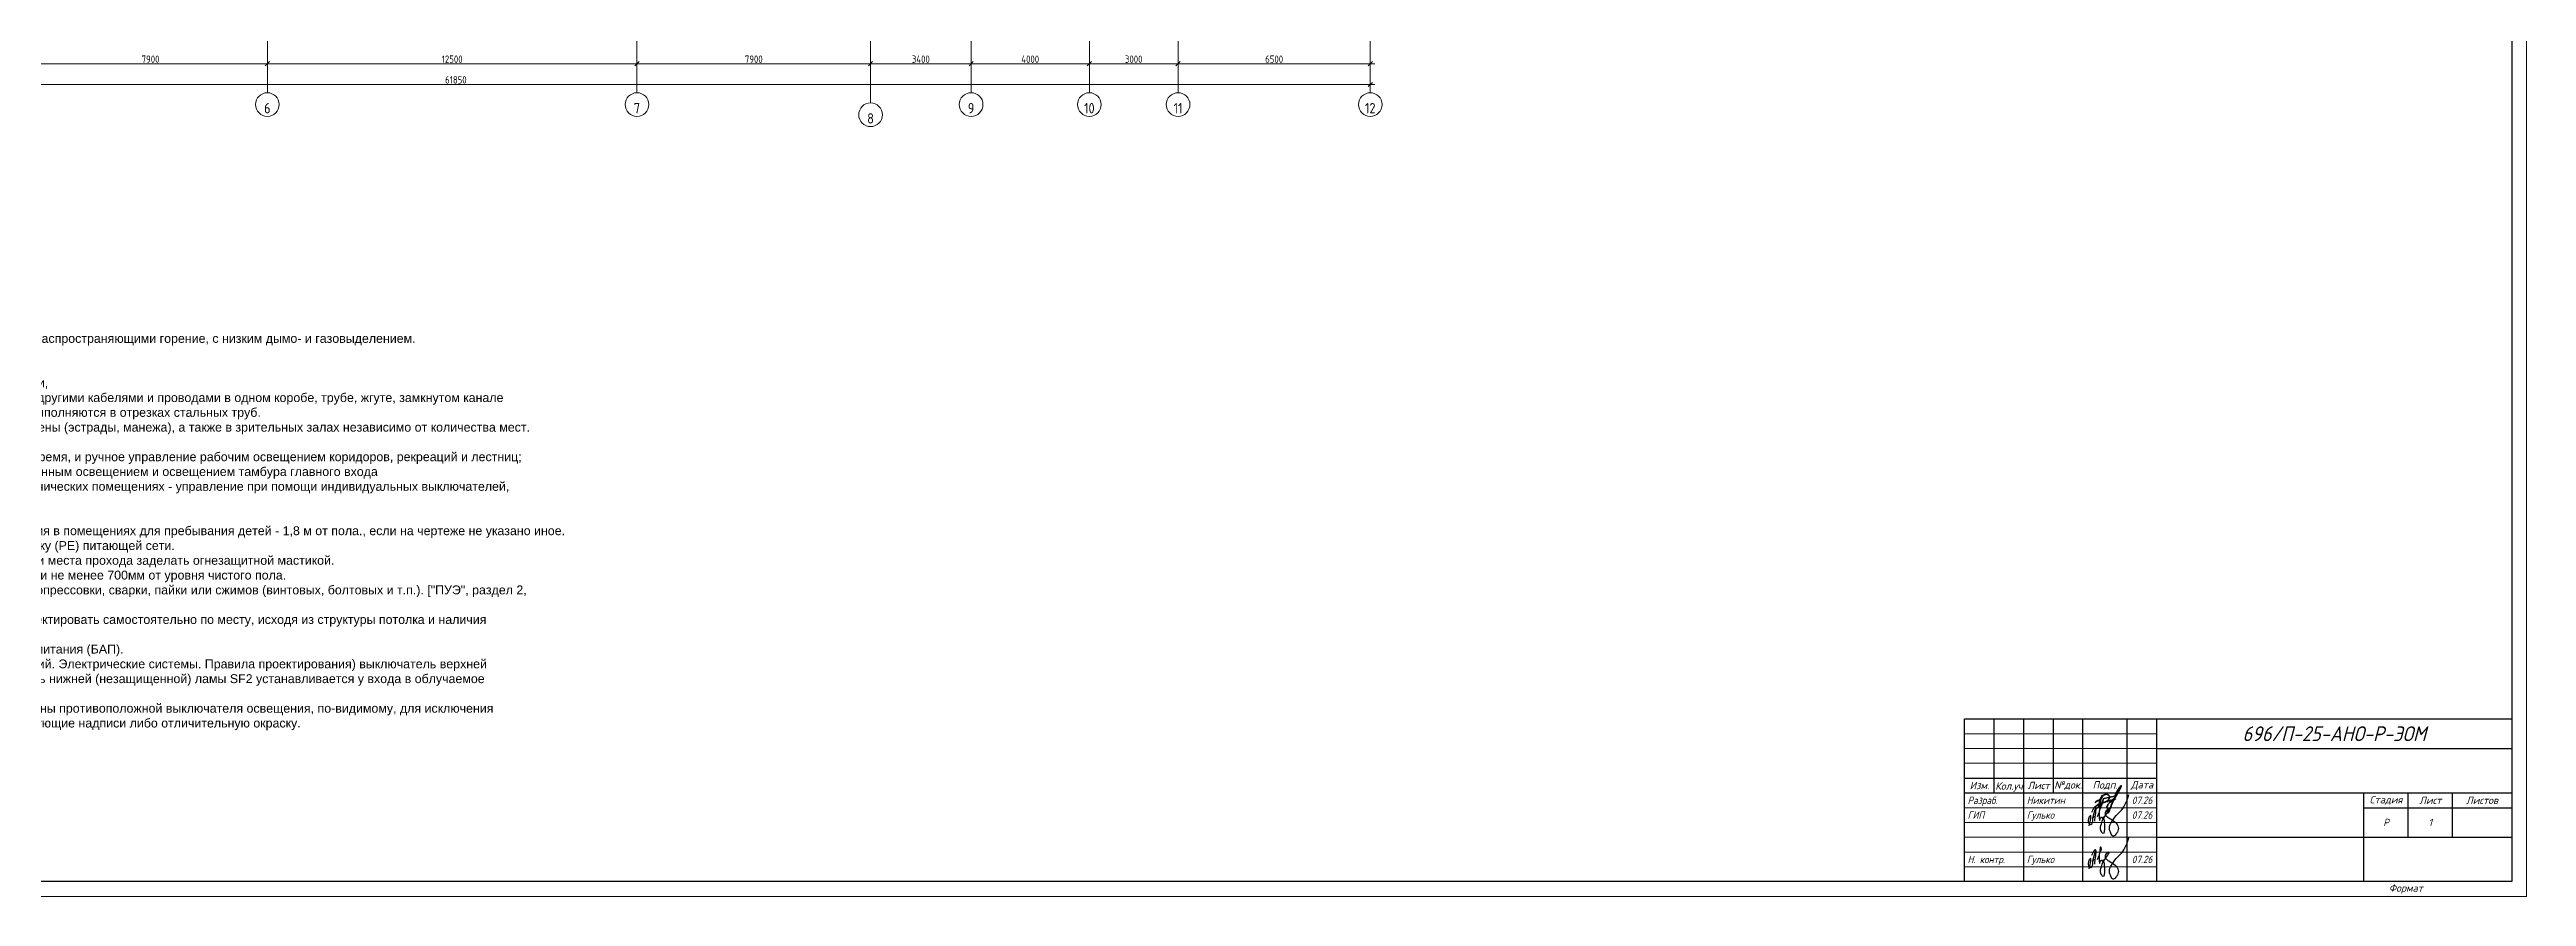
# Model space of a CAD drawing. Header units: millimetres. Extents: x -32 to 417638015, y -35 to 175284279.
# Drawn here: x 55181 to 138950, y 20248 to 48876 of the extents above; entities that cross this region are included whole.
import ezdxf
from ezdxf.enums import TextEntityAlignment as Align

# ---------------------------------------------------------------- set-up
doc = ezdxf.new("R2010")
doc.units = ezdxf.units.MM
doc.linetypes.add('ADSK_Линия сетки', pattern=[25, 20, -2.5, 0, -2.5])
doc.layers.add('RAMKA', color=7, linetype='Continuous')
for name, color, linetype, lineweight in [('Оси', 253, 'Continuous', 9), ('ПП_Оформление_подписи_ГИП_Гулько', 5, 'Continuous', 30), ('ПП_Оформление_подписи_Разраб_ЭОМ_Никитин', 5, 'Continuous', 30), ('Размеры', 7, 'Continuous', 9), ('ШТРИХОВКА', 252, 'Continuous', 15), ('Электрика_специфик', 7, 'Continuous', 30)]:
    doc.layers.add(name, color=color, linetype=linetype, lineweight=lineweight)
doc.layers.add('Подписи', color=7, linetype='Continuous', lineweight=9, true_color=0x312af4)
doc.styles.add('GOST Common', font='GOST_Common.ttf', dxfattribs={"width": 0.9, "height": 350})
doc.styles.add('GOST Common_1', font='GOST_Common.ttf', dxfattribs={"width": 0.9, "height": 250})
doc.styles.add('RAMKA', font='isocpeur.ttf', dxfattribs={"oblique": 15, "height": 5})
doc.styles.get("Standard").update_dxf_attribs({"font": 'arial.ttf'})
doc.dimstyles.new('ADSK_Основной_2_5_мм', dxfattribs={"dimscale": 304.8, "dimtxt": 251.428749, "dimasz": 0.463911, "dimexe": 0.492126, "dimexo": 0.492126, "dimgap": 0.098425, "dimtad": 1, "dimrnd": 0.01, "dimdsep": 46, "dimtxsty": 'GOST Common_1', "dimblk1": 'OBLIQUE', "dimblk2": 'OBLIQUE', "dimsah": 1, "dimcen": 0.09, "dimdle": 0.492126, "dimazin": 2, "dimtfac": 1, "dimtdec": 4, "dimtix": 1, "dimtmove": 0, "dimatfit": 3, "dimfxl": 1, "dimtvp": 1, "dimtolj": 1, "dimtzin": 0, "dimlwd": 20, "dimlwe": 20, "dimarcsym": 2})

# ---------------------------------------------------------------- blocks, each defined once
blk = doc.blocks.new('_Oblique')
at = {"color": 0, "linetype": 'ByBlock', "lineweight": -2}
blk.add_line((-0.5, -0.5), (0.5, 0.5), dxfattribs=at)
blk = doc.blocks.new('*D294')
at = {"layer": 'Defpoints', "color": 0, "transparency": 16777216}
for p in [(10706, -2977), (18606, -2977), (18606, -3077)]:
    blk.add_point(p, dxfattribs=at)
at = {"layer": 'Размеры', "color": 0, "lineweight": 20, "transparency": 16777216}
for p, q in [((10556, -3077), (18756, -3077)), ((10706, -3127), (10706, -3227)), ((18606, -3127), (18606, -3227))]:
    blk.add_line(p, q, dxfattribs=at)
at = {"layer": 'Размеры', "color": 0, "lineweight": 20, "transparency": 16777216, "xscale": 141.4, "yscale": 141.4, "zscale": 141.4, "rotation": 180}
blk.add_blockref('_Oblique', (10706, -3077), dxfattribs=at)
at = {"layer": 'Размеры', "color": 0, "lineweight": 20, "transparency": 16777216, "xscale": 141.4, "yscale": 141.4, "zscale": 141.4}
blk.add_blockref('_Oblique', (18606, -3077), dxfattribs=at)
at = {"layer": 'Размеры', "color": 0, "lineweight": 20, "transparency": 16777216, "insert": (14656, -2922), "char_height": 250, "width": 756.84, "attachment_point": 5, "style": 'GOST Common_1'}
blk.add_mtext('\\A1;7900', dxfattribs=at)
blk = doc.blocks.new('*D295')
at = {"layer": 'Defpoints', "color": 0, "transparency": 16777216}
for p in [(18606, -2977), (31106, -2977), (31106, -3077)]:
    blk.add_point(p, dxfattribs=at)
at = {"layer": 'Размеры', "color": 0, "lineweight": 20, "transparency": 16777216}
for p, q in [((18456, -3077), (31256, -3077)), ((18606, -3127), (18606, -3227)), ((31106, -3127), (31106, -3227))]:
    blk.add_line(p, q, dxfattribs=at)
at = {"layer": 'Размеры', "color": 0, "lineweight": 20, "transparency": 16777216, "xscale": 141.4, "yscale": 141.4, "zscale": 141.4, "rotation": 180}
blk.add_blockref('_Oblique', (18606, -3077), dxfattribs=at)
at = {"layer": 'Размеры', "color": 0, "lineweight": 20, "transparency": 16777216, "xscale": 141.4, "yscale": 141.4, "zscale": 141.4}
blk.add_blockref('_Oblique', (31106, -3077), dxfattribs=at)
at = {"layer": 'Размеры', "color": 0, "lineweight": 20, "transparency": 16777216, "insert": (24856, -2922), "char_height": 250, "width": 889.8, "attachment_point": 5, "style": 'GOST Common_1'}
blk.add_mtext('\\A1;12500', dxfattribs=at)
blk = doc.blocks.new('*D296')
at = {"layer": 'Defpoints', "color": 0, "transparency": 16777216}
for p in [(31106, -2977), (39006, -2977), (39006, -3077)]:
    blk.add_point(p, dxfattribs=at)
at = {"layer": 'Размеры', "color": 0, "lineweight": 20, "transparency": 16777216}
for p, q in [((30956, -3077), (39156, -3077)), ((31106, -3127), (31106, -3227)), ((39006, -3127), (39006, -3227))]:
    blk.add_line(p, q, dxfattribs=at)
at = {"layer": 'Размеры', "color": 0, "lineweight": 20, "transparency": 16777216, "xscale": 141.4, "yscale": 141.4, "zscale": 141.4, "rotation": 180}
blk.add_blockref('_Oblique', (31106, -3077), dxfattribs=at)
at = {"layer": 'Размеры', "color": 0, "lineweight": 20, "transparency": 16777216, "xscale": 141.4, "yscale": 141.4, "zscale": 141.4}
blk.add_blockref('_Oblique', (39006, -3077), dxfattribs=at)
at = {"layer": 'Размеры', "color": 0, "lineweight": 20, "transparency": 16777216, "insert": (35056, -2922), "char_height": 250, "width": 756.84, "attachment_point": 5, "style": 'GOST Common_1'}
blk.add_mtext('\\A1;7900', dxfattribs=at)
blk = doc.blocks.new('*D297')
at = {"layer": 'Defpoints', "color": 0, "transparency": 16777216}
for p in [(39006, -2977), (42406, -2977), (42406, -3077)]:
    blk.add_point(p, dxfattribs=at)
at = {"layer": 'Размеры', "color": 0, "lineweight": 20, "transparency": 16777216}
for p, q in [((38856, -3077), (42556, -3077)), ((39006, -3127), (39006, -3227)), ((42406, -3127), (42406, -3227))]:
    blk.add_line(p, q, dxfattribs=at)
at = {"layer": 'Размеры', "color": 0, "lineweight": 20, "transparency": 16777216, "xscale": 141.4, "yscale": 141.4, "zscale": 141.4, "rotation": 180}
blk.add_blockref('_Oblique', (39006, -3077), dxfattribs=at)
at = {"layer": 'Размеры', "color": 0, "lineweight": 20, "transparency": 16777216, "xscale": 141.4, "yscale": 141.4, "zscale": 141.4}
blk.add_blockref('_Oblique', (42406, -3077), dxfattribs=at)
at = {"layer": 'Размеры', "color": 0, "lineweight": 20, "transparency": 16777216, "insert": (40706, -2922), "char_height": 250, "width": 782.41, "attachment_point": 5, "style": 'GOST Common_1'}
blk.add_mtext('\\A1;3400', dxfattribs=at)
blk = doc.blocks.new('*D298')
at = {"layer": 'Defpoints', "color": 0, "transparency": 16777216}
for p in [(42406, -2977), (46406, -2977), (46406, -3077)]:
    blk.add_point(p, dxfattribs=at)
at = {"layer": 'Размеры', "color": 0, "lineweight": 20, "transparency": 16777216}
for p, q in [((42256, -3077), (46556, -3077)), ((42406, -3127), (42406, -3227)), ((46406, -3127), (46406, -3227))]:
    blk.add_line(p, q, dxfattribs=at)
at = {"layer": 'Размеры', "color": 0, "lineweight": 20, "transparency": 16777216, "xscale": 141.4, "yscale": 141.4, "zscale": 141.4, "rotation": 180}
blk.add_blockref('_Oblique', (42406, -3077), dxfattribs=at)
at = {"layer": 'Размеры', "color": 0, "lineweight": 20, "transparency": 16777216, "xscale": 141.4, "yscale": 141.4, "zscale": 141.4}
blk.add_blockref('_Oblique', (46406, -3077), dxfattribs=at)
at = {"layer": 'Размеры', "color": 0, "lineweight": 20, "transparency": 16777216, "insert": (44406, -2922), "char_height": 250, "width": 782.41, "attachment_point": 5, "style": 'GOST Common_1'}
blk.add_mtext('\\A1;4000', dxfattribs=at)
blk = doc.blocks.new('*D299')
at = {"layer": 'Defpoints', "color": 0, "transparency": 16777216}
for p in [(46406, -2977), (49406, -2977), (49406, -3077)]:
    blk.add_point(p, dxfattribs=at)
at = {"layer": 'Размеры', "color": 0, "lineweight": 20, "transparency": 16777216}
for p, q in [((46256, -3077), (49556, -3077)), ((46406, -3127), (46406, -3227)), ((49406, -3127), (49406, -3227))]:
    blk.add_line(p, q, dxfattribs=at)
at = {"layer": 'Размеры', "color": 0, "lineweight": 20, "transparency": 16777216, "xscale": 141.4, "yscale": 141.4, "zscale": 141.4, "rotation": 180}
blk.add_blockref('_Oblique', (46406, -3077), dxfattribs=at)
at = {"layer": 'Размеры', "color": 0, "lineweight": 20, "transparency": 16777216, "xscale": 141.4, "yscale": 141.4, "zscale": 141.4}
blk.add_blockref('_Oblique', (49406, -3077), dxfattribs=at)
at = {"layer": 'Размеры', "color": 0, "lineweight": 20, "transparency": 16777216, "insert": (47906, -2922), "char_height": 250, "width": 756.84, "attachment_point": 5, "style": 'GOST Common_1'}
blk.add_mtext('\\A1;3000', dxfattribs=at)
blk = doc.blocks.new('*D300')
at = {"layer": 'Defpoints', "color": 0, "transparency": 16777216}
for p in [(49406, -2977), (55906, -2977), (55906, -3077)]:
    blk.add_point(p, dxfattribs=at)
at = {"layer": 'Размеры', "color": 0, "lineweight": 20, "transparency": 16777216}
for p, q in [((49256, -3077), (56056, -3077)), ((49406, -3127), (49406, -3227)), ((55906, -3127), (55906, -3227))]:
    blk.add_line(p, q, dxfattribs=at)
at = {"layer": 'Размеры', "color": 0, "lineweight": 20, "transparency": 16777216, "xscale": 141.4, "yscale": 141.4, "zscale": 141.4, "rotation": 180}
blk.add_blockref('_Oblique', (49406, -3077), dxfattribs=at)
at = {"layer": 'Размеры', "color": 0, "lineweight": 20, "transparency": 16777216, "xscale": 141.4, "yscale": 141.4, "zscale": 141.4}
blk.add_blockref('_Oblique', (55906, -3077), dxfattribs=at)
at = {"layer": 'Размеры', "color": 0, "lineweight": 20, "transparency": 16777216, "insert": (52656, -2922), "char_height": 250, "width": 756.84, "attachment_point": 5, "style": 'GOST Common_1'}
blk.add_mtext('\\A1;6500', dxfattribs=at)
blk = doc.blocks.new('*D301')
at = {"layer": 'Defpoints', "color": 0, "transparency": 16777216}
for p in [(-5944, -3677), (55906, -3677), (55906, -3777)]:
    blk.add_point(p, dxfattribs=at)
at = {"layer": 'Размеры', "color": 0, "lineweight": 20, "transparency": 16777216}
for p, q in [((-6094, -3777), (56056, -3777)), ((-5944, -3827), (-5944, -3927)), ((55906, -3827), (55906, -3927))]:
    blk.add_line(p, q, dxfattribs=at)
at = {"layer": 'Размеры', "color": 0, "lineweight": 20, "transparency": 16777216, "xscale": 141.4, "yscale": 141.4, "zscale": 141.4, "rotation": 180}
blk.add_blockref('_Oblique', (-5944, -3777), dxfattribs=at)
at = {"layer": 'Размеры', "color": 0, "lineweight": 20, "transparency": 16777216, "xscale": 141.4, "yscale": 141.4, "zscale": 141.4}
blk.add_blockref('_Oblique', (55906, -3777), dxfattribs=at)
at = {"layer": 'Размеры', "color": 0, "lineweight": 20, "transparency": 16777216, "insert": (24981, -3622), "char_height": 250, "width": 889.8, "attachment_point": 5, "style": 'GOST Common_1'}
blk.add_mtext('\\A1;61850', dxfattribs=at)
blk = doc.blocks.new('A$Cb06f03d6')
at = {"layer": 'ПП_Оформление_подписи_ГИП_Гулько'}
blk.add_line((-125812, 86151), (-99010, 105567), dxfattribs=at)
for points in [[(48334, 37486), (96196, 107493), (144753, 156012), (214812, 300877)], [(-153665, 12505), (-142841, 105790), (-159754, 76722), (-152989, 32784), (-137429, 26024), (-117811, 71315), (-98869, 164600), (-92504, 179742), (-92297, 176756)], [(-128360, 138738), (-93552, 187518), (-92504, 179742), (-97797, 114560), (-104164, 55600)], [(-75533, 97324), (-42210, 189000), (-42210, 208026), (-48269, 212783), (-52164, 202837), (-57357, 65757), (-56924, 62730), (-40479, 94297), (-32257, 83054), (-17543, 96459), (-18408, 94730), (-18706, 73957), (-12202, 5501), (-23909, -59489), (-44288, -31326), (-39549, 31070), (-17839, 86088), (28122, 165376), (-2229, 141546), (2107, 106452), (39396, 79590), (85790, 47095), (115708, 735), (107904, -44757), (87958, -72486), (68013, -84185), (56306, -72920)], [(56306, -72920), (39460, -35096), (34790, 9574), (48334, 37486)]]:
    blk.add_spline(points, degree=3, dxfattribs=at)
blk = doc.blocks.new('Никитин И.В. подпись')
at = {"color": 5, "lineweight": 35}
for points in [[(-61141, -9119), (-56920, -4180), (-51478, 315), (-48257, 3367), (-47749, 4833), (-47749, 2430), (-47421, 1774), (-46569, 1403), (-45257, 1403), (-44361, 1818), (-40252, 5103), (-35357, 8946), (-30113, 14561), (-27569, 17068), (-25591, 20069), (-22835, 23741), (-21480, 28085), (-21480, 30147), (-22085, 30681), (-22903, 30681), (-23259, 30681), (-24184, 29614), (-24682, 28619), (-26710, 25099), (-28240, 21473), (-30339, 16283), (-33957, 4766), (-36631, -4274), (-38624, -14132), (-40786, -23569), (-44096, -30947), (-47059, -34122), (-49096, -35520), (-51630, -36412), (-54343, -36412), (-56664, -35591), (-58342, -34485), (-59056, -32345), (-58627, -29384), (-57235, -27351), (-53201, -23427), (-49774, -20822), (-44738, -17276), (-40454, -15564), (-37848, -14280), (-31137, -12104), (-25293, -10424), (-13570, -7108), (-5634, -3792), (1195, 873), (6533, 4946), (12124, 11398), (15268, 17253), (16169, 22480), (15268, 27238), (13103, 30122), (9749, 32825), (5774, 35220), (2203, 36625), (-4037, 36625), (-7969, 35904), (-13812, 33165), (-18538, 29849), (-21618, 25620), (-26152, 18460), (-28224, 13858), (-30608, 6833), (-31764, 2065), (-32434, -877), (-32817, -2860), (-33290, -5472), (-33874, -9228), (-35328, -17258), (-39288, -34300), (-34394, -13004)], [(-28077, -24913), (-17323, 8593)], [(-20379, 13407), (42726, 27296)], [(0, 0), (602, -1724), (2007, -2407), (3934, -2407), (6143, -802), (8311, 442), (9997, 1445), (11403, 2529), (12527, 3050), (13611, 2408), (15217, 2408), (17425, 3331), (19794, 4575), (21240, 5378), (22324, 5378), (23207, 3893), (23207, 3291), (28419, 5040), (34273, 8632), (43207, 17047), (50303, 27442), (55952, 36883), (62532, 48513), (67769, 59084), (72802, 69346), (75472, 74169), (78039, 81045), (79261, 83531), (75163, 79486), (71013, 74068), (65109, 66390), (62179, 61575), (59008, 56240), (56180, 50874), (51628, 41792), (48349, 33799), (44744, 25479), (41658, 16928), (38577, 9394), (35036, 222), (29326, -12715), (25523, -22346), (22704, -29814), (19481, -38250), (16561, -44005), (15820, -46019), (12174, -57338), (9438, -62595), (8070, -62595), (6749, -61249), (5999, -57223), (5999, -43279), (5999, -38153), (2629, -32924), (1836, -31590), (3630, -26797), (4762, -24498), (7660, -18166), (10828, -13721), (13524, -9949), (15882, -7592), (19252, -5100), (27677, -49), (35068, 4388), (40499, 7484), (49708, 13124)], [(-12124, -2986), (-13038, -5766), (-12685, -6817), (-12402, -6759)]]:
    blk.add_spline(points, degree=3, dxfattribs=at)
blk = doc.blocks.new('*U1106')
at = {"lineweight": 30, "transparency": 33554687}
for p, q in [((999, 5), (999, 60)), ((999, 60), (1184, 60)), ((1009, 35), (1009, 60)), ((1019, 5), (1019, 60)), ((1029, 35), (1029, 60)), ((1039, 5), (1039, 60)), ((1054, 5), (1054, 60)), ((1064, 5), (1064, 60)), ((1064, 50), (1184, 50)), ((999, 40), (1064, 40)), ((999, 35), (1064, 35)), ((1064, 35), (1184, 35)), ((1134, 20), (1134, 35)), ((1149, 20), (1149, 35)), ((1164, 20), (1164, 35)), ((1134, 30), (1184, 30)), ((1064, 20), (1184, 20)), ((1134, 5), (1134, 20))]:
    blk.add_line(p, q, dxfattribs=at)
at = {"lineweight": 20, "transparency": 33554687}
for p, q in [((999, 55), (1064, 55)), ((999, 50), (1064, 50)), ((999, 45), (1064, 45)), ((999, 30), (1064, 30)), ((999, 25), (1064, 25)), ((999, 20), (1064, 20)), ((999, 15), (1064, 15)), ((999, 10), (1064, 10))]:
    blk.add_line(p, q, dxfattribs=at)
at = {"lineweight": 5, "transparency": 33554687}
blk.add_lwpolyline([(0, 0), (0, 841), (1189, 841), (1189, 0)], close=True, dxfattribs=at)
at = {"lineweight": 30, "transparency": 33554687}
blk.add_lwpolyline([(20, 5), (20, 836), (1184, 836), (1184, 5)], close=True, dxfattribs=at)
at = {"layer": 'Подписи', "transparency": 33554687, "xscale": 3.662109375000001e-05, "yscale": 3.662109375000001e-05, "zscale": 3.662109375000001e-05}
blk.add_blockref('A$Cb06f03d6', (1046.71, 23.41), dxfattribs=at)
at = {"layer": 'ПП_Оформление_подписи_ГИП_Гулько', "transparency": 33554687, "xscale": 3.662109375000001e-05, "yscale": 3.662109375000001e-05, "zscale": 3.662109375000001e-05}
blk.add_blockref('A$Cb06f03d6', (1046.71, 8.87), dxfattribs=at)
at = {"layer": 'ПП_Оформление_подписи_Разраб_ЭОМ_Никитин', "transparency": 33554687, "xscale": 6.346291230164351e-05, "yscale": 6.346291230164351e-05, "zscale": 6.346291230164351e-05}
blk.add_blockref('Никитин И.В. подпись', (1046.98, 32.19), dxfattribs=at)
at = {"transparency": 33554687, "char_height": 2.5, "style": 'RAMKA'}
for s, insert, width, attachment_point in [('Изм.', (1004, 37.5), 10, 5), ('Кол.уч', (1014, 37), 10, 5), ('Лист', (1024, 37.5), 10, 5), ('№док.', (1034, 37.5), 10, 5), ('Подп.', (1046.5, 37.5), 15, 5), ('Дата', (1059, 37.5), 10, 5), ('Стадия', (1141.5, 32.5), 15, 5), ('Лист', (1156.5, 32.5), 15, 5), ('Листов', (1174, 32.5), 20, 5), ('Формат  ', (1154, 2.5), 95, 6)]:
    blk.add_mtext(s, dxfattribs=dict(at, insert=insert, width=width, attachment_point=attachment_point))
at = {"transparency": 33554687, "style": 'RAMKA', "oblique": 15, "width": 0.9}
for tag, height, p in [('СТРАНИЦА', 0.00025, (1184, 836)), ('ДАТА1', 2.5, (1059, 32.5)), ('ДАТА2', 2.5, (1059, 27.5)), ('СТАДИЯ', 2.5, (1141.5, 25)), ('ЛИСТ', 2.5, (1156.5, 25)), ('ЛИСТОВ', 2.5, (1174, 25)), ('ДАТА4', 2.5, (1059, 17.5)), ('ДАТА3', 2.5, (1059, 22.5)), ('ДАТА5', 2.5, (1059, 12.5)), ('ДАТА6', 2.5, (1059, 7.5))]:
    blk.add_attdef(tag, text='', height=height, dxfattribs=at).set_placement(p, align=Align.MIDDLE_CENTER)
at = {"transparency": 33554687, "style": 'RAMKA', "oblique": 15, "width": 0.9, "flags": 8}
blk.add_attdef('ШИФР', text='', height=5, dxfattribs=at).set_placement((1124, 55), align=Align.MIDDLE_CENTER)
at = {"transparency": 33554687, "style": 'RAMKA', "oblique": 15, "width": 0.9}
for tag, p in [('ДОЛЖНОСТЬ1', (1000, 32.5)), ('ФИО1', (1020, 32.5)), ('ДОЛЖНОСТЬ2', (1000, 27.5)), ('ФИО2', (1020, 27.5)), ('ДОЛЖНОСТЬ3', (1000, 22.5)), ('ДОЛЖНОСТЬ4', (1000, 17.5)), ('ФИО3', (1020, 22.5)), ('ФИО4', (1020, 17.5)), ('ДОЛЖНОСТЬ5', (1000, 12.5)), ('ДОЛЖНОСТЬ6', (1000, 7.5)), ('ФИО5', (1020, 12.5)), ('ФИО6', (1020, 7.5))]:
    blk.add_attdef(tag, text='', height=2.5, dxfattribs=at).set_placement(p, align=Align.MIDDLE_LEFT)
at = {"lineweight": 9, "transparency": 33554687, "oblique": 15, "width": 0.9, "flags": 26}
blk.add_attdef('ОБЪЕКТ', text='', height=2.5, dxfattribs=at).set_placement((1124, 42.5), align=Align.MIDDLE_CENTER)
at = {"lineweight": 5, "transparency": 33554687, "oblique": 15, "width": 0.9}
for tag, flags, p in [('КОМПАНИЯ', 150, (1159, 12.5)), ('НАИМЕНОВАНИЕ', 128, (1099, 12.5)), ('КОМПЛЕКТ', 170, (1099, 27.5))]:
    blk.add_attdef(tag, text='', height=2.5, dxfattribs=dict(at, flags=flags)).set_placement(p, align=Align.MIDDLE_CENTER)
at = {"transparency": 33554687, "style": 'RAMKA', "oblique": 15, "width": 0.9, "flags": 8}
blk.add_attdef('ФОРМАТЛИСТА', text='', height=2.5, dxfattribs=at).set_placement((1155, 2.5), align=Align.MIDDLE_LEFT)
blk = doc.blocks.new('План подвала')
at = {"layer": 'Оси', "color": 8, "linetype": 'ADSK_Линия сетки'}
for p, q in [((18606.461, -4056.756), (18606.461, 44517.739)), ((31106.461, -4056.756), (31106.461, 44517.739)), ((46406.461, -4056.756), (46406.461, 44517.739)), ((49406.461, -4056.756), (49406.461, 44517.739)), ((55906.461, -4056.756), (55906.461, 44517.739)), ((39006.461, -4400.942), (39006.461, 22719.908)), ((42406.461, -4056.756), (42406.461, 22061.059))]:
    blk.add_line(p, q, dxfattribs=at)
at = {"layer": 'Оси', "color": 8, "lineweight": 20}
for centre, start, end in [((18606.461, -4456.756), 360, 180), ((31106.461, -4456.756), 360, 180), ((42406.461, -4456.756), 360, 180), ((46406.461, -4456.756), 360, 180), ((49406.461, -4456.756), 360, 180), ((55906.461, -4456.756), 360, 180), ((18606.461, -4456.756), 180, 360), ((31106.461, -4456.756), 180, 360), ((39006.461, -4800.942), 360, 180), ((39006.461, -4800.942), 180, 360), ((42406.461, -4456.756), 180, 360), ((46406.461, -4456.756), 180, 360), ((49406.461, -4456.756), 180, 360), ((55906.461, -4456.756), 180, 360)]:
    blk.add_arc(centre, 400, start, end, dxfattribs=at)
at = {"layer": 'Оси', "color": 8, "char_height": 350, "attachment_point": 5, "line_spacing_factor": 1.022766, "style": 'GOST Common'}
for s, insert, width in [('\\pxqc,t0.25714,0.51429,0.77143,1.02857,1.28571,1.54286,1.8,2.05714,2.31429,2.57143,2.82857,3.08571,3.34286,3.6,3.85714,4.11429,4.37143,4.62857,4.88571,5.14286,5.4,5.65714,5.91429,6.17143,6.42857,6.68571,6.94286,7.2,7.45714,7.71429,7.97143,8.22857;{6}', (18605.63, -4579.661), 232.2), ('\\pxqc,t0.25714,0.51429,0.77143,1.02857,1.28571,1.54286,1.8,2.05714,2.31429,2.57143,2.82857,3.08571,3.34286,3.6,3.85714,4.11429,4.37143,4.62857,4.88571,5.14286,5.4,5.65714,5.91429,6.17143,6.42857,6.68571,6.94286,7.2,7.45714,7.71429,7.97143,8.22857;{7}', (31105.63, -4579.661), 232.2), ('\\pxqc,t0.25714,0.51429,0.77143,1.02857,1.28571,1.54286,1.8,2.05714,2.31429,2.57143,2.82857,3.08571,3.34286,3.6,3.85714,4.11429,4.37143,4.62857,4.88571,5.14286,5.4,5.65714,5.91429,6.17143,6.42857,6.68571,6.94286,7.2,7.45714,7.71429,7.97143,8.22857;{8}', (39005.63, -4923.847), 232.2), ('\\pxqc,t0.25714,0.51429,0.77143,1.02857,1.28571,1.54286,1.8,2.05714,2.31429,2.57143,2.82857,3.08571,3.34286,3.6,3.85714,4.11429,4.37143,4.62857,4.88571,5.14286,5.4,5.65714,5.91429,6.17143,6.42857,6.68571,6.94286,7.2,7.45714,7.71429,7.97143,8.22857;{9}', (42405.63, -4579.661), 232.2), ('\\pxqc,t0.25714,0.51429,0.77143,1.02857,1.28571,1.54286,1.8,2.05714,2.31429,2.57143,2.82857,3.08571,3.34286,3.6,3.85714,4.11429,4.37143,4.62857,4.88571,5.14286,5.4,5.65714,5.91429,6.17143,6.42857,6.68571,6.94286,7.2,7.45714,7.71429,7.97143,8.22857;{10}', (46405.63, -4579.661), 387), ('\\pxqc,t0.25714,0.51429,0.77143,1.02857,1.28571,1.54286,1.8,2.05714,2.31429,2.57143,2.82857,3.08571,3.34286,3.6,3.85714,4.11429,4.37143,4.62857,4.88571,5.14286,5.4,5.65714,5.91429,6.17143,6.42857,6.68571,6.94286,7.2,7.45714,7.71429,7.97143,8.22857;{11}', (49405.63, -4579.661), 315.9), ('\\pxqc,t0.25714,0.51429,0.77143,1.02857,1.28571,1.54286,1.8,2.05714,2.31429,2.57143,2.82857,3.08571,3.34286,3.6,3.85714,4.11429,4.37143,4.62857,4.88571,5.14286,5.4,5.65714,5.91429,6.17143,6.42857,6.68571,6.94286,7.2,7.45714,7.71429,7.97143,8.22857;{12}', (55905.63, -4579.661), 387)]:
    blk.add_mtext(s, dxfattribs=dict(at, insert=insert, width=width))
at = {"layer": 'Размеры', "color": 8, "lineweight": 20}
for base, p1, p2, override, picture, middle in [((18606.461, -3076.817), (10706.461, -2976.832), (18606.461, -2976.832), {"dimpost": '<>', "dimfxl": 7900}, '*D294', (14656.461, -2921.817)), ((31106.461, -3076.817), (18606.461, -2976.832), (31106.461, -2976.832), {"dimpost": '<>', "dimfxl": 12500}, '*D295', (24856.461, -2921.817)), ((39006.461, -3076.817), (31106.461, -2976.832), (39006.461, -2976.832), {"dimpost": '<>', "dimfxl": 7900}, '*D296', (35056.461, -2921.817)), ((42406.461, -3076.817), (39006.461, -2976.832), (42406.461, -2976.832), {"dimpost": '<>', "dimfxl": 3400}, '*D297', (40706.461, -2921.817)), ((46406.461, -3076.817), (42406.461, -2976.832), (46406.461, -2976.832), {"dimpost": '<>', "dimfxl": 4000}, '*D298', (44406.461, -2921.817)), ((49406.461, -3076.817), (46406.461, -2976.832), (49406.461, -2976.832), {"dimpost": '<>', "dimfxl": 3000}, '*D299', (47906.461, -2921.817)), ((55906.461, -3076.817), (49406.461, -2976.832), (55906.461, -2976.832), {"dimpost": '<>', "dimfxl": 6500}, '*D300', (52656.461, -2921.817)), ((55906.461, -3776.817), (-5943.539, -3676.832), (55906.461, -3676.832), {"dimpost": '<>', "dimfxl": 61850}, '*D301', (24981.461, -3621.817))]:
    dim = blk.add_linear_dim(base=base, p1=p1, p2=p2, dimstyle='ADSK_Основной_2_5_мм', override=override, dxfattribs=at)
    dim.commit()
    dim.dimension.update_dxf_attribs({"geometry": picture, "text_midpoint": middle})

msp = doc.modelspace()

# ---------------------------------------------------------------- block references
at = {"layer": 'RAMKA', "transparency": 33554687}
ref = msp.add_blockref('*U1106', (20050, 20248), dxfattribs=dict(at, xscale=100, yscale=100, zscale=100))
ref.add_attrib('ШИФР', '696/П-25-АНО-Р-ЭОМ', dxfattribs={"layer": '0', "transparency": 33554687, "height": 500, "style": 'RAMKA', "oblique": 15, "width": 0.9}).set_placement((132450, 25748), align=Align.MIDDLE_CENTER)
ref.add_attrib('СТАДИЯ', 'Р', dxfattribs={"layer": '0', "transparency": 33554687, "height": 250, "style": 'RAMKA', "oblique": 15, "width": 0.9}).set_placement((134200, 22748), align=Align.MIDDLE_CENTER)
ref.add_attrib('ЛИСТ', '1', dxfattribs={"layer": '0', "transparency": 33554687, "height": 250, "style": 'RAMKA', "oblique": 15, "width": 0.9}).set_placement((135700, 22748), align=Align.MIDDLE_CENTER)
ref.add_attrib('ДОЛЖНОСТЬ1', 'Разраб.', dxfattribs={"layer": '0', "transparency": 33554687, "height": 250, "style": 'RAMKA', "oblique": 15, "width": 0.9}).set_placement((120050, 23498), align=Align.MIDDLE_LEFT)
ref.add_attrib('ДОЛЖНОСТЬ2', 'ГИП', dxfattribs={"layer": '0', "transparency": 33554687, "height": 250, "style": 'RAMKA', "oblique": 15, "width": 0.9}).set_placement((120050, 22998), align=Align.MIDDLE_LEFT)
ref.add_attrib('ДОЛЖНОСТЬ5', 'Н. контр.', dxfattribs={"layer": '0', "transparency": 33554687, "height": 250, "style": 'RAMKA', "oblique": 15, "width": 0.9}).set_placement((120050, 21498), align=Align.MIDDLE_LEFT)
ref.add_attrib('ФИО1', 'Никитин', dxfattribs={"layer": '0', "transparency": 33554687, "height": 250, "style": 'RAMKA', "oblique": 15, "width": 0.9}).set_placement((122050, 23498), align=Align.MIDDLE_LEFT)
ref.add_attrib('ФИО2', 'Гулько', dxfattribs={"layer": '0', "transparency": 33554687, "height": 250, "style": 'RAMKA', "oblique": 15, "width": 0.9}).set_placement((122050, 22998), align=Align.MIDDLE_LEFT)
ref.add_attrib('ФИО5', 'Гулько', dxfattribs={"layer": '0', "transparency": 33554687, "height": 250, "style": 'RAMKA', "oblique": 15, "width": 0.9}).set_placement((122050, 21498), align=Align.MIDDLE_LEFT)
ref.add_attrib('ДАТА1', '07.26', dxfattribs={"layer": '0', "transparency": 33554687, "height": 250, "style": 'RAMKA', "oblique": 15, "width": 0.9}).set_placement((125950, 23498), align=Align.MIDDLE_CENTER)
ref.add_attrib('ДАТА2', '07.26', dxfattribs={"layer": '0', "transparency": 33554687, "height": 250, "style": 'RAMKA', "oblique": 15, "width": 0.9}).set_placement((125950, 22998), align=Align.MIDDLE_CENTER)
ref.add_attrib('ДАТА5', '07.26', dxfattribs={"layer": '0', "transparency": 33554687, "height": 250, "style": 'RAMKA', "oblique": 15, "width": 0.9}).set_placement((125950, 21498), align=Align.MIDDLE_CENTER)
at = {"layer": 'ШТРИХОВКА'}
msp.add_blockref('План подвала', (43942, 51473), dxfattribs=at)

# ---------------------------------------------------------------- texts
at = {"layer": 'Электрика_специфик', "color": 7, "linetype": 'Continuous', "lineweight": 25, "transparency": 33554687, "insert": (36078, 33065), "char_height": 300, "width": 35406.96, "attachment_point": 4}
msp.add_mtext('{\\L\\C256;Примечание: \\P\\l1. }Место установки выключателя и светильников уточнить при выполнении монтажных работ;\\P{\\C256;2. Сеть рабочего освещения выполняется кабелями с медными жилами типа }ВВГнг-LSLTx, не распространяющими горение, с низким дымо- и газовыделением.\\P3. Прокладка кабеля производится:\\P- скрыто, за обшивкой потолка в гофрированных трубах ПВХ,\\P- опуски к выключателям скрыто в трубе ПВХ за обшивкой стен, в штрабе под слоем штукатурки,\\P4. {\\C256;Не допускается совместная прокладка кабельных линий систем противопожарной защиты с другими кабелями и проводами в одном коробе, трубе, жгуте, замкнутом канале строительной конструкции или на одном лотке. Проходы кабелей сквозь стены и перекрытия выполняются в отрезках стальных труб.}\\P5. {\\C256;Кабели и провода должны прокладываться в стальных трубах (металлорукав) в пределах сцены (эстрады, манежа), а также в зрительных залах независимо от количества мест.}\\P6. Управление освещением предусматривается:\\Pа) автоматическое (при помощи фотореле и реле времени), в т.ч. на время уроков и в ночное время, и ручное управление рабочим освещением коридоров, рекреаций и лестниц;\\Pб)  автоматическое (при помощи фотореле) и ручное из комнаты охраны управление эвакуационным освещением и освещением тамбура главного входа\\Pв) рабочим и аварийным освещением  в учебных кабинетах, административных кабинетах, технических помещениях - управление при помощи индивидуальных выключателей, установленных по месту.\\Pг) управление освещением санузлов для МГН осуществляется при помощи датчиков движения.\\P7. Высота установки штепсельных розеток и выключателей для светильников общего освещения в помещениях для пребывания детей - 1,8 м от пола., если на чертеже не указано иное.\\P8. Заземление светильников выполнить путем присоединения к нулевому защитному проводнику (РЕ) питающей сети.\\P9. {\\C256;Места прохода кабелей в межкомнатных перегородках выполнить в гильзах, после прокладки места прохода заделать огнезащитной мастикой.\\P10. } Щиты установить так, чтобы аппараты в щите располагались на высоте  не более 1900 мм и не менее 700мм от уровня чистого пола.\\P11. Соединение, ответвление и оконцевание жил кабелей должны производиться при помощи опрессовки, сварки, пайки или сжимов (винтовых, болтовых и т.п.). ["ПУЭ", раздел 2, гл. 2.1 (6-го изд.), п. 2.1.21];\\P12. Электромонтажной организации РАЗРЕШАЕТСЯ трассы прокладки кабельных трасс - корректировать самостоятельно по месту, исходя из структуры потолка и наличия инженерных систем.\\P13. Светильники аварийного освещения на путях эвакуации оборудуются блоками аварийного питания (БАП).\\P14.{\\C256; }Согласно ТКП 45-4.04-86-2007 (Здания и помещения лечебно-профилактических организаций. Электрические системы. Правила проектирования) выключатель верхней (экранированной) лампы SF1 должен  быть установлен в облучаемом помещении, выключатель нижней (незащищенной) ламы SF2 устанавливается у входа в облучаемое помещение и блокируется со световым указателем «Не входить».\\P15. Выключатели для управления бактерицидными лампами должны устанавливаться со стороны противоположной выключателя освещения, по-видимому, для исключения случайного включения бактерицидных ламп. При этом выключатели должны иметь соответствующие надписи либо отличительную окраску.', dxfattribs=at)

doc.saveas('drawing.dxf')
